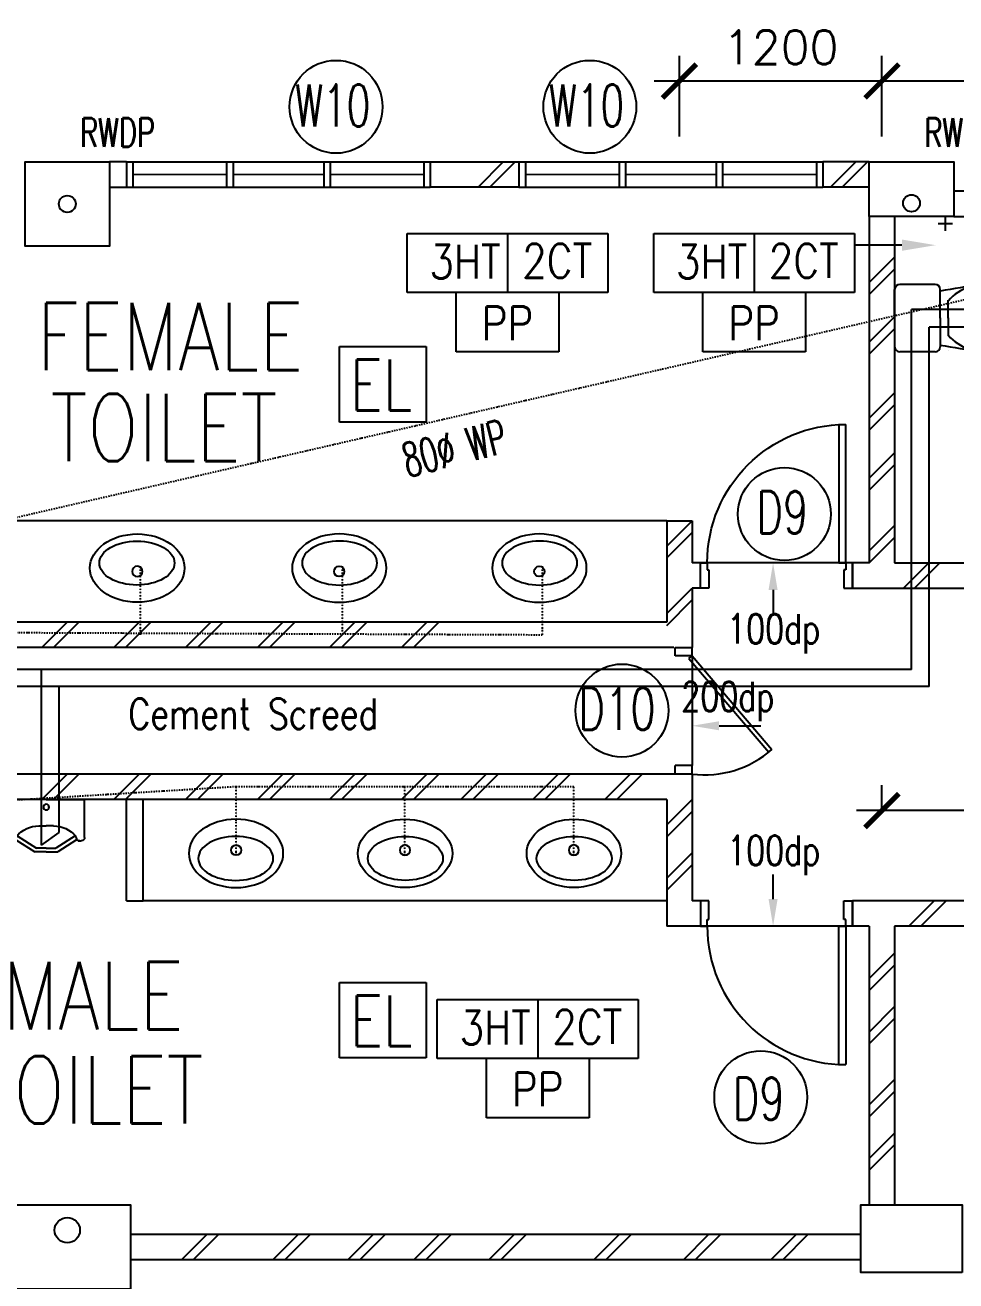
# Model space of a CAD drawing. Extents: x 2332957 to 2465864, y -1012926 to -914299.
# Drawn here: x 2405533 to 2411046, y -945112 to -937679 of the extents above; entities that cross this region are included whole.
import ezdxf
from ezdxf.enums import TextEntityAlignment as Align

# ---------------------------------------------------------------- set-up
doc = ezdxf.new("R2010")
doc.units = 0
doc.header["$LTSCALE"] = 15
doc.header["$MEASUREMENT"] = 0
doc.header["$PDMODE"] = 34
for name, pattern in [('DASHDOT', [1, 0.5, -0.25, 0, -0.25]), ('DIVIDE', [1.25, 0.5, -0.25, 0, -0.25, 0, -0.25]), ('HIDDEN', [0.375, 0.25, -0.125])]:
    doc.linetypes.add(name, pattern=pattern)
doc.layers.get('0').update_dxf_attribs({"linetype": 'CONTINUOUS'})
doc.layers.get('DEFPOINTS').update_dxf_attribs({"linetype": 'CONTINUOUS'})
for name, color, linetype in [('-EL & K', 10, 'CONTINUOUS'), ('COL', 3, 'CONTINUOUS'), ('DIM', 7, 'CONTINUOUS'), ('DOOR', 5, 'CONTINUOUS'), ('DR', 7, 'CONTINUOUS'), ('DR-T', 7, 'CONTINUOUS'), ('H', 1, 'CONTINUOUS'), ('LEG-T', 7, 'CONTINUOUS'), ('LINE', 7, 'CONTINUOUS'), ('partition', 7, 'CONTINUOUS'), ('RWDP', 145, 'CONTINUOUS'), ('SANI', 7, 'CONTINUOUS'), ('SP', 220, 'CONTINUOUS'), ('T50', 4, 'CONTINUOUS'), ('TEX', 2, 'CONTINUOUS'), ('VP', 100, 'CONTINUOUS'), ('WALL', 2, 'CONTINUOUS'), ('WIN', 5, 'CONTINUOUS'), ('WIN-T', 7, 'CONTINUOUS'), ('WP', 50, 'DIVIDE')]:
    doc.layers.add(name, color=color, linetype=linetype)
doc.styles.add('125', font='romans.shx', dxfattribs={"width": 0.9, "height": 225})
doc.styles.add('DIMTEXT', font='romans.shx', dxfattribs={"width": 0.8, "height": 400})
doc.styles.add('E', font='ROMANS.SHX', dxfattribs={"width": 0.9})
doc.styles.add('ROMANS', font='romans')
doc.styles.get("Standard").update_dxf_attribs({"font": 'ROMANS.SHX'})
doc.dimstyles.new('STANDARD$0', dxfattribs={"dimscale": 0, "dimtxt": 8, "dimasz": 6, "dimexe": 1, "dimexo": 1, "dimgap": 3, "dimtad": 1, "dimdec": 0, "dimlfac": -1, "dimrnd": 1, "dimzin": 0, "dimdsep": 46, "dimtxsty": 'Standard', "dimcen": 0, "dimclrd": 5, "dimclre": 250, "dimadec": 0, "dimazin": 0, "dimtfac": 1, "dimtdec": 4, "dimtofl": 0, "dimtmove": 0, "dimatfit": 3, "dimfxl": 1, "dimtolj": 1, "dimtzin": 0, "dimarcsym": 0})

# ---------------------------------------------------------------- blocks, each defined once
blk = doc.blocks.new('DR-900-B')
at = {"layer": 'DR'}
for p, q in [((0, 900), (-150, 900)), ((-150, 900), (-150, 860)), ((0, 850), (0, 900)), ((-150, 860), (-110, 860)), ((-110, 860), (-110, 850)), ((-110, 850), (0, 850)), ((-969, 80), (-150, 80)), ((-150, 80), (-150, 40)), ((-150, 40), (-970, 40)), ((-150, 40), (-110, 40)), ((-150, 0), (-150, 40)), ((0, 0), (-150, 0)), ((-110, 50), (0, 50)), ((-110, 40), (-110, 50)), ((0, 50), (0, 0))]:
    blk.add_line(p, q, dxfattribs=at)
blk.add_arc((-150, 40), 820, 90, 180, dxfattribs=at)
blk = doc.blocks.new('ELLIPSE')
blk.add_circle((0.5, 0.5), 0.5)
blk = doc.blocks.new('BASIN-01')
blk.add_circle((0, 0), 30.3)
for p, xscale, yscale, zscale in [((279.3, -221.4), -559.6811780125836, 404.3346891934725, 559.6811780125837), ((220.2, -179.2), -444.6356025322193, 259.9294430529471, 444.6356025322195)]:
    blk.add_blockref('ELLIPSE', p, dxfattribs=dict(xscale=xscale, yscale=yscale, zscale=zscale))
blk = doc.blocks.new('UR')
at = {"color": 7}
for p, q in [((0, 156.9), (-227.5, 156.9)), ((-227.5, -68.1), (-227.5, 156.9)), ((0, 156.9), (227.5, 156.9)), ((227.5, -68.1), (227.5, 156.9)), ((-43.1, 0), (0, 0)), ((43.1, 0), (0, 0)), ((-172.5, -58.9), (-57.8, -131)), ((172.5, -58.9), (57.8, -131)), ((-190.2, -88.1), (-207.5, -88.1)), ((-179.1, -82.6), (-68.2, -152.4)), ((0, -131), (-57.8, -131)), ((0, -131), (57.8, -131)), ((179.1, -82.6), (68.2, -152.4)), ((190.2, -88.1), (207.5, -88.1)), ((0, -153.1), (-68.2, -153.1)), ((0, -153.1), (68.2, -153.1))]:
    blk.add_line(p, q, dxfattribs=at)
blk.add_circle((-0.5, 111.2), 16.9, dxfattribs=at)
for centre, radius, start, end in [((-42.5, -174.3), 174.5, 90.22098, 139.26228), ((42.5, -174.3), 174.5, 40.73772, 89.77902), ((-207.5, -68.1), 20, 180, 270), ((-114.5, -86.1), 64.8, 158.20448, 175.53503), ((114.5, -86.1), 64.8, 4.46497, 21.79552), ((207.5, -68.1), 20, 270, 0), ((-193.6, -69.9), 18.3, 252.6976, 328.52014), ((193.6, -69.9), 18.3, 211.47986, 287.3024)]:
    blk.add_arc(centre, radius, start, end, dxfattribs=at)
blk = doc.blocks.new('_ARCHTICK')
at = {"color": 0, "linetype": 'ByBlock', "const_width": 0.15}
blk.add_lwpolyline([(-0.5, -0.5), (0.5, 0.5)], dxfattribs=at)
blk = doc.blocks.new('*D305')
at = {"layer": 'DEFPOINTS', "color": 0, "transparency": 16777216}
for p in [(2409407.9, -938010), (2409407.9, -938487.5), (2410607.9, -938487.5)]:
    blk.add_point(p, dxfattribs=at)
at = {"layer": 'DIM', "color": 7, "lineweight": -2, "transparency": 16777216}
for p, q in [((2409407.9, -938337.5), (2409407.9, -937860)), ((2410607.9, -938337.5), (2410607.9, -937860)), ((2410757.9, -938010), (2409257.9, -938010))]:
    blk.add_line(p, q, dxfattribs=at)
at = {"layer": 'DIM', "color": 7, "lineweight": -2, "transparency": 16777216, "xscale": 200, "yscale": 200, "zscale": 200, "rotation": 180}
blk.add_blockref('_ARCHTICK', (2409407.9, -938010), dxfattribs=at)
at = {"layer": 'DIM', "color": 7, "lineweight": -2, "transparency": 16777216, "xscale": 200, "yscale": 200, "zscale": 200}
blk.add_blockref('_ARCHTICK', (2410607.9, -938010), dxfattribs=at)
at = {"layer": 'DIM', "color": 7, "transparency": 16777216, "insert": (2410007.9, -937810), "char_height": 200, "attachment_point": 5, "style": 'ROMANS'}
blk.add_mtext('\\A1;1200', dxfattribs=at)
blk = doc.blocks.new('WC-CAP-P')
for p, q in [((-84.1, 0), (-254.1, 0)), ((-85, 0), (85, 0)), ((-284.1, -240), (-284.1, -30)), ((115, -240), (115, -30)), ((-84.1, -270), (-254.1, -270)), ((-85, -270), (85, -270)), ((-274.1, -317.5), (-274.1, -317.5)), ((-84.1, -317.5), (-189.6, -317.5)), ((-85, -317.5), (20.5, -317.5)), ((105, -317.5), (105, -317.5))]:
    blk.add_line(p, q)
for centre, radius, start, end in [((-254.1, -30), 30, 90, 180), ((85, -30), 30, 0, 90), ((-254.1, -240), 30, 180, 270), ((23685.1, -4344.3), 24273.9, 170.33681, 170.89893), ((-23854.2, -4344.3), 24273.9, 9.10107, 9.66319), ((85, -240), 30, 270, 0), ((10.3, -540), 296.7, 131.76878, 188.34412), ((-179.4, -540), 296.7, 351.65588, 48.23122), ((-85.8, -584.8), 197.4, 179.51694, 271.02679), ((-83.3, -584.8), 197.4, 268.97321, 0.48306)]:
    blk.add_arc(centre, radius, start, end)
blk = doc.blocks.new('*D307')
at = {"layer": 'DEFPOINTS', "color": 0, "transparency": 16777216}
for p in [(2410607.9, -938010), (2410607.9, -938487.5), (2413107.9, -938487.5)]:
    blk.add_point(p, dxfattribs=at)
at = {"layer": 'DIM', "color": 7, "lineweight": -2, "transparency": 16777216}
for p, q in [((2410607.9, -938337.5), (2410607.9, -937860)), ((2413107.9, -938337.5), (2413107.9, -937860)), ((2413257.9, -938010), (2410457.9, -938010))]:
    blk.add_line(p, q, dxfattribs=at)
at = {"layer": 'DIM', "color": 7, "lineweight": -2, "transparency": 16777216, "xscale": 200, "yscale": 200, "zscale": 200, "rotation": 180}
blk.add_blockref('_ARCHTICK', (2410607.9, -938010), dxfattribs=at)
at = {"layer": 'DIM', "color": 7, "lineweight": -2, "transparency": 16777216, "xscale": 200, "yscale": 200, "zscale": 200}
blk.add_blockref('_ARCHTICK', (2413107.9, -938010), dxfattribs=at)
at = {"layer": 'DIM', "color": 7, "transparency": 16777216, "insert": (2411857.9, -937810), "char_height": 200, "attachment_point": 5, "style": 'ROMANS'}
blk.add_mtext('\\A1;2500', dxfattribs=at)
blk = doc.blocks.new('*D309')
at = {"layer": 'DEFPOINTS', "color": 0, "transparency": 16777216}
for p in [(2410607.9, -942328.5), (2410607.9, -942481.4), (2412457.9, -942481.4)]:
    blk.add_point(p, dxfattribs=at)
at = {"layer": 'DIM', "color": 7, "lineweight": -2, "transparency": 16777216}
for p, q in [((2410607.9, -942331.4), (2410607.9, -942178.5)), ((2412457.9, -942331.4), (2412457.9, -942178.5)), ((2412607.9, -942328.5), (2410457.9, -942328.5))]:
    blk.add_line(p, q, dxfattribs=at)
at = {"layer": 'DIM', "color": 7, "lineweight": -2, "transparency": 16777216, "xscale": 200, "yscale": 200, "zscale": 200, "rotation": 180}
blk.add_blockref('_ARCHTICK', (2410607.9, -942328.5), dxfattribs=at)
at = {"layer": 'DIM', "color": 7, "lineweight": -2, "transparency": 16777216, "xscale": 200, "yscale": 200, "zscale": 200}
blk.add_blockref('_ARCHTICK', (2412457.9, -942328.5), dxfattribs=at)
at = {"layer": 'DIM', "color": 7, "transparency": 16777216, "insert": (2411532.9, -942128.5), "char_height": 200, "attachment_point": 5, "style": 'ROMANS'}
blk.add_mtext('\\A1;1850', dxfattribs=at)

msp = doc.modelspace()

# ---------------------------------------------------------------- linework, layer by layer
at = {"layer": '-EL & K', "color": 0, "linetype": 'HIDDEN'}
for points in [[(2407395.1, -939582.1), (2407909, -939582.1), (2407909, -940029.2), (2407395.1, -940029.2)], [(2407395.1, -943345.7), (2407909, -943345.7), (2407909, -943792.8), (2407395.1, -943792.8)]]:
    msp.add_lwpolyline(points, close=True, dxfattribs=at)
at = {"layer": 'COL', "color": 0}
msp.add_line((2411032.9, -938812.5), (2410532.9, -938812.5), dxfattribs=at)
for points in [[(2406032.9, -938487.5), (2406032.9, -938987.5), (2405532.9, -938987.5), (2405532.9, -938487.5)], [(2406157.9, -945162.5), (2405407.9, -945162.5), (2405407.9, -944662.5), (2406157.9, -944662.5)], [(2411082.9, -945062.5), (2410482.9, -945062.5), (2410482.9, -944662.5), (2411082.9, -944662.5)]]:
    msp.add_lwpolyline(points, close=True, dxfattribs=at)
msp.add_lwpolyline([(2410532.9, -938812.5), (2410532.9, -938487.5), (2411032.9, -938487.5), (2411032.9, -938812.5)], dxfattribs=at)
at = {"layer": 'DOOR', "color": 0}
for p, q in [((2409382.9, -941412.5), (2409382.9, -941362.5)), ((2409382.9, -941362.5), (2409482.9, -941362.5)), ((2409482.9, -941412.5), (2409482.9, -941362.5)), ((2409482.9, -941412.5), (2409382.9, -941412.5)), ((2409463.6, -941428.3), (2409482.9, -941412.5)), ((2409463.6, -941428.3), (2409937.2, -941983.5)), ((2409482.9, -941412.5), (2409956, -941967)), ((2409483.3, -941412.5), (2409483.3, -942062.5)), ((2409483.3, -942062.5), (2409383.3, -942062.5)), ((2409383.3, -942112.5), (2409383.3, -942062.5)), ((2409483.3, -942112.5), (2409483.3, -942062.5))]:
    msp.add_line(p, q, dxfattribs=at)
msp.add_arc((2409557.5, -941513.1), 603.9, 262.93953, 311.27829, dxfattribs=at)
at = {"layer": 'DR', "color": 0, "linetype": 'Continuous', "ltscale": 10000}
for p, q in [((2410432.9, -940862.5), (2409532.9, -940862.5)), ((2410432.9, -943012.5), (2409532.9, -943012.5))]:
    msp.add_line(p, q, dxfattribs=at)
at = {"layer": 'DR-T', "color": 0, "linetype": 'Continuous'}
for centre in [(2410030.1, -940573.3), (2409067.7, -941736.3), (2409890.1, -944025.9)]:
    msp.add_circle(centre, 275, dxfattribs=at)
at = {"layer": 'H', "color": 0}
for p, q in [((2408215.3, -938637.5), (2408365.3, -938487.5)), ((2408286, -938637.5), (2408436, -938487.5)), ((2410302.3, -938637.5), (2410452.3, -938487.5)), ((2410373, -938637.5), (2410523, -938487.5)), ((2410532.9, -939201.9), (2410682.9, -939051.9)), ((2410532.9, -939272.6), (2410682.9, -939122.6)), ((2410532.9, -939555.7), (2410682.9, -939405.7)), ((2410532.9, -939626.4), (2410682.9, -939476.4)), ((2410532.9, -940006.5), (2410682.9, -939856.5)), ((2410532.9, -940077.2), (2410682.9, -939927.2)), ((2410532.9, -940360.3), (2410682.9, -940210.3)), ((2410532.9, -940431), (2410682.9, -940281)), ((2409332.9, -940762.5), (2409482.9, -940612.5)), ((2410532.9, -940791.6), (2410682.9, -940641.6)), ((2409332.9, -940833.2), (2409482.9, -940683.2)), ((2410532.9, -940862.3), (2410682.9, -940712.3)), ((2410735.3, -941012.5), (2410885.3, -940862.5)), ((2410799.9, -941012.5), (2410949.9, -940862.5)), ((2409332.9, -941161.2), (2409482.9, -941011.2)), ((2409332.9, -941231.9), (2409482.9, -941081.9)), ((2405631.4, -941362.5), (2405781.4, -941212.5)), ((2405702.1, -941362.5), (2405852.1, -941212.5)), ((2406057.6, -941362.5), (2406207.6, -941212.5)), ((2406128.3, -941362.5), (2406278.3, -941212.5)), ((2406483.8, -941362.5), (2406633.8, -941212.5)), ((2406554.5, -941362.5), (2406704.5, -941212.5)), ((2406910.1, -941362.5), (2407060.1, -941212.5)), ((2406980.8, -941362.5), (2407130.8, -941212.5)), ((2407336.3, -941362.5), (2407486.3, -941212.5)), ((2407407, -941362.5), (2407557, -941212.5)), ((2407762.5, -941362.5), (2407912.5, -941212.5)), ((2407833.3, -941362.5), (2407983.3, -941212.5)), ((2405631.4, -942262.5), (2405781.4, -942112.5)), ((2405702.1, -942262.5), (2405852.1, -942112.5)), ((2406057.6, -942262.5), (2406207.6, -942112.5)), ((2406128.3, -942262.5), (2406278.3, -942112.5)), ((2406483.8, -942262.5), (2406633.8, -942112.5)), ((2406554.5, -942262.5), (2406704.5, -942112.5)), ((2406910.1, -942262.5), (2407060.1, -942112.5)), ((2406980.8, -942262.5), (2407130.8, -942112.5)), ((2407336.3, -942262.5), (2407486.3, -942112.5)), ((2407407, -942262.5), (2407557, -942112.5)), ((2407762.5, -942262.5), (2407912.5, -942112.5)), ((2407833.3, -942262.5), (2407983.3, -942112.5)), ((2408114, -942262.5), (2408264, -942112.5)), ((2408184.7, -942262.5), (2408334.7, -942112.5)), ((2408540.2, -942262.5), (2408690.2, -942112.5)), ((2408610.9, -942262.5), (2408760.9, -942112.5)), ((2408966.4, -942262.5), (2409116.4, -942112.5)), ((2409037.1, -942262.5), (2409187.1, -942112.5)), ((2409332.9, -942412.5), (2409482.9, -942262.5)), ((2409332.9, -942483.2), (2409482.9, -942333.2)), ((2409332.9, -942729), (2409482.9, -942579)), ((2409332.9, -942799.7), (2409482.9, -942649.7)), ((2410767.4, -943012.5), (2410917.4, -942862.5)), ((2410838.1, -943012.5), (2410988.1, -942862.5)), ((2410532.9, -943322.7), (2410682.9, -943172.7)), ((2410532.9, -943393.5), (2410682.9, -943243.5)), ((2410532.9, -943639.2), (2410682.9, -943489.2)), ((2410532.9, -943709.9), (2410682.9, -943559.9)), ((2410532.9, -944070.7), (2410682.9, -943920.7)), ((2410532.9, -944141.4), (2410682.9, -943991.4)), ((2410532.9, -944387.2), (2410682.9, -944237.2)), ((2410532.9, -944457.9), (2410682.9, -944307.9)), ((2406458.4, -944987.5), (2406608.4, -944837.5)), ((2406529.1, -944987.5), (2406679.1, -944837.5)), ((2407001, -944987.5), (2407151, -944837.5)), ((2407071.7, -944987.5), (2407221.7, -944837.5)), ((2407445.1, -944987.5), (2407595.1, -944837.5)), ((2407515.8, -944987.5), (2407665.8, -944837.5)), ((2407835, -944987.5), (2407985, -944837.5)), ((2407905.7, -944987.5), (2408055.7, -944837.5)), ((2408279.1, -944987.5), (2408429.1, -944837.5)), ((2408349.8, -944987.5), (2408499.8, -944837.5)), ((2408901.9, -944987.5), (2409051.9, -944837.5)), ((2408972.6, -944987.5), (2409122.6, -944837.5)), ((2409431.4, -944987.5), (2409581.4, -944837.5)), ((2409502.1, -944987.5), (2409652.1, -944837.5)), ((2409949, -944987.5), (2410099, -944837.5)), ((2410019.7, -944987.5), (2410169.7, -944837.5))]:
    msp.add_line(p, q, dxfattribs=at)
at = {"layer": 'LEG-T', "color": 0}
for p, q in [((2407795.4, -938912.1), (2408985.2, -938912.1)), ((2407795.4, -939262.5), (2407795.4, -938912.1)), ((2408390.3, -938912.1), (2408390.3, -939262.5)), ((2408985.2, -938912.1), (2408985.2, -939262.5)), ((2409255.9, -938912.1), (2410445.7, -938912.1)), ((2409255.9, -939262.5), (2409255.9, -938912.1)), ((2409850.8, -938912.1), (2409850.8, -939262.5)), ((2410445.7, -938912.1), (2410445.7, -939262.5)), ((2408985.2, -939262.5), (2407795.4, -939262.5)), ((2408086.3, -939612.9), (2408086.3, -939262.5)), ((2408694.3, -939262.5), (2408694.3, -939612.9)), ((2410445.7, -939262.5), (2409255.9, -939262.5)), ((2409546.8, -939612.9), (2409546.8, -939262.5)), ((2410154.8, -939262.5), (2410154.8, -939612.9)), ((2408694.3, -939612.9), (2408086.3, -939612.9)), ((2410154.8, -939612.9), (2409546.8, -939612.9)), ((2407974.1, -943446.2), (2409163.9, -943446.2)), ((2407974.1, -943796.6), (2407974.1, -943446.2)), ((2408569, -943446.2), (2408569, -943796.6)), ((2409163.9, -943446.2), (2409163.9, -943796.6)), ((2409163.9, -943796.6), (2407974.1, -943796.6)), ((2408265, -944147), (2408265, -943796.6)), ((2408873, -943796.6), (2408873, -944147)), ((2408873, -944147), (2408265, -944147))]:
    msp.add_line(p, q, dxfattribs=at)
at = {"layer": 'LINE', "color": 0, "linetype": 'Continuous'}
msp.add_line((2410725.9, -938981.5), (2410445.7, -938981.5), dxfattribs=at)
msp.add_solid([(2410725.9, -938948.2), (2410725.9, -939014.9), (2410925.9, -938981.5)], dxfattribs=at)
at = {"layer": 'partition', "color": 0}
for p, q in [((2409332.9, -940612.5), (2404257.9, -940612.5)), ((2409332.9, -942862.5), (2406232.9, -942862.5))]:
    msp.add_line(p, q, dxfattribs=at)
at = {"layer": 'RWDP', "color": 0, "linetype": 'Continuous'}
for centre, radius in [((2405782.9, -938737.5), 50), ((2410782.9, -938733.4), 50), ((2405782.9, -944812.5), 75)]:
    msp.add_circle(centre, radius, dxfattribs=at)
at = {"layer": 'SANI', "color": 0}
for p, q in [((2409962.9, -941022.5), (2409962.9, -941168.8)), ((2409643.3, -941826.4), (2409890.9, -941826.4)), ((2409962.9, -942852.5), (2409962.9, -942706.2))]:
    msp.add_line(p, q, dxfattribs=at)
for points in [[(2409936.3, -941022.5), (2409989.6, -941022.5), (2409962.9, -940862.5)], [(2409643.3, -941799.8), (2409643.3, -941853.1), (2409483.3, -941826.4)], [(2409936.3, -942852.5), (2409989.6, -942852.5), (2409962.9, -943012.5)]]:
    msp.add_solid(points, dxfattribs=at)
at = {"layer": 'SP', "color": 0, "linetype": 'HIDDEN'}
msp.add_line((2411127.6, -939362.1), (2410782.3, -939362.1), dxfattribs=at)
at = {"layer": 'SP', "color": 0, "linetype": 'Continuous'}
msp.add_line((2410782.3, -941494.1), (2410782.3, -939362.1), dxfattribs=at)
at = {"layer": 'SP', "color": 0}
for p, q in [((2410782.3, -941494.1), (2400030.6, -941494.1)), ((2405630.1, -942534), (2405630.1, -941494.1))]:
    msp.add_line(p, q, dxfattribs=at)
at = {"layer": 'VP', "color": 0}
for p, q in [((2411202.5, -939467.3), (2410887.4, -939467.3)), ((2405630.1, -942534), (2405735.2, -942459.1))]:
    msp.add_line(p, q, dxfattribs=at)
at = {"layer": 'VP', "color": 0, "linetype": 'HIDDEN'}
for p, q in [((2410887.4, -941594.1), (2410887.4, -939467.3)), ((2410887.4, -941594.1), (2400026.9, -941594.1)), ((2405735.2, -942459.1), (2405735.2, -941594.1))]:
    msp.add_line(p, q, dxfattribs=at)
at = {"layer": 'WALL', "color": 0}
for p, q in [((2406132.9, -938487.5), (2406032.9, -938487.5)), ((2406132.9, -938487.5), (2406132.9, -938637.5)), ((2407932.9, -938487.5), (2408457.9, -938487.5)), ((2407932.9, -938487.5), (2407932.9, -938637.5)), ((2408457.9, -938487.5), (2408457.9, -938637.5)), ((2410257.9, -938487.5), (2410257.9, -938637.5)), ((2410532.9, -938487.5), (2410257.9, -938487.5)), ((2406032.9, -938637.5), (2406132.9, -938637.5)), ((2408457.9, -938637.5), (2407932.9, -938637.5)), ((2410532.9, -938637.5), (2410257.9, -938637.5)), ((2411132.9, -938662.5), (2411032.9, -938662.5)), ((2410532.9, -938812.5), (2410532.9, -940862.5)), ((2410682.9, -938812.5), (2410682.9, -940862.5)), ((2411025.7, -938854.3), (2410940.2, -938854.3)), ((2410982.9, -938812.9), (2410982.9, -938895.7)), ((2411032.9, -938812.5), (2411132.9, -938812.5)), ((2409332.9, -940612.5), (2409332.9, -941212.5)), ((2409332.9, -940612.5), (2409482.9, -940612.5)), ((2409482.9, -940612.5), (2409482.9, -940862.5)), ((2409532.9, -940862.5), (2409482.9, -940862.5)), ((2410532.9, -940862.5), (2410432.9, -940862.5)), ((2410432.9, -940862.5), (2410432.9, -941012.5)), ((2410682.9, -940862.5), (2412032.9, -940862.5)), ((2409532.9, -941012.5), (2409482.9, -941012.5)), ((2409482.9, -941012.5), (2409482.9, -941362.5)), ((2410432.9, -941012.5), (2412032.9, -941012.5)), ((2409332.9, -941212.5), (2399857.9, -941212.5)), ((2409374.6, -941362.5), (2399707.9, -941362.5)), ((2409482.9, -942112.5), (2399707.9, -942112.5)), ((2409482.9, -942112.5), (2409482.9, -942862.5)), ((2409332.9, -942262.5), (2404257.9, -942262.5)), ((2406132.9, -942862.5), (2406132.9, -942262.5)), ((2406232.9, -942862.5), (2406232.9, -942262.5)), ((2409332.9, -942262.5), (2409332.9, -943012.5)), ((2406132.9, -942862.5), (2406232.9, -942862.5)), ((2409532.9, -942862.5), (2409482.9, -942862.5)), ((2410432.9, -943012.5), (2410432.9, -942862.5)), ((2412245.4, -942862.5), (2410432.9, -942862.5)), ((2409532.9, -943012.5), (2409332.9, -943012.5)), ((2410532.9, -943012.5), (2410432.9, -943012.5)), ((2410532.9, -943012.5), (2410532.9, -944662.5)), ((2410682.9, -943012.5), (2410682.9, -944662.5)), ((2412245.4, -943012.5), (2410682.9, -943012.5)), ((2410482.9, -944837.5), (2406157.9, -944837.5)), ((2410482.9, -944987.5), (2406157.9, -944987.5))]:
    msp.add_line(p, q, dxfattribs=at)
at = {"layer": 'WIN', "color": 0}
for p, q in [((2406132.9, -938487.5), (2407932.9, -938487.5)), ((2406170.9, -938487.5), (2406170.9, -938637.5)), ((2406726.6, -938487.5), (2406726.6, -938637.5)), ((2406764.6, -938487.5), (2406764.6, -938637.5)), ((2407301.3, -938487.5), (2407301.3, -938637.5)), ((2407339.3, -938487.5), (2407339.3, -938637.5)), ((2407894.9, -938487.5), (2407894.9, -938637.5)), ((2408457.9, -938487.5), (2410257.9, -938487.5)), ((2408495.9, -938487.5), (2408495.9, -938637.5)), ((2409051.6, -938487.5), (2409051.6, -938637.5)), ((2409089.6, -938487.5), (2409089.6, -938637.5)), ((2409626.3, -938487.5), (2409626.3, -938637.5)), ((2409664.3, -938487.5), (2409664.3, -938637.5)), ((2410219.9, -938487.5), (2410219.9, -938637.5)), ((2406132.9, -938637.5), (2407932.9, -938637.5)), ((2408457.9, -938637.5), (2410257.9, -938637.5))]:
    msp.add_line(p, q, dxfattribs=at)
at = {"layer": 'WIN', "color": 0, "const_width": 10, "flags": 128}
for points in [[(2406170.9, -938562.5), (2406726.6, -938562.5)], [(2406764.6, -938562.5), (2407301.3, -938562.5)], [(2407339.3, -938562.5), (2407894.9, -938562.5)], [(2408495.9, -938562.5), (2409051.6, -938562.5)], [(2409089.6, -938562.5), (2409626.3, -938562.5)], [(2409664.3, -938562.5), (2410219.9, -938562.5)]]:
    msp.add_lwpolyline(points, dxfattribs=at)
at = {"layer": 'WIN-T', "color": 0, "linetype": 'Continuous'}
for centre in [(2407374.5, -938162.3, 0), (2408877.6, -938162.3, 0)]:
    msp.add_circle(centre, 275, dxfattribs=at)
at = {"layer": 'WP', "color": 0, "linetype": 'DASHDOT'}
for p, q in [((2412581.4, -938964.7), (2403271, -941101.3)), ((2405010.3, -941272.7), (2408595.4, -941287.5)), ((2406782.9, -942187.5), (2403317, -942398.7)), ((2408782.9, -942187.5), (2406782.9, -942187.5))]:
    msp.add_line(p, q, dxfattribs=at)
at = {"layer": 'WP', "color": 0}
for p, q in [((2406214.5, -940882.2), (2406214.5, -941287.5)), ((2407410.3, -940882.2), (2407410.3, -941287.5)), ((2408595.4, -940882.2), (2408595.4, -941287.5)), ((2406782.9, -942592.8), (2406782.9, -942187.5)), ((2407782.9, -942592.8), (2407782.9, -942187.5)), ((2408782.9, -942592.8), (2408782.9, -942187.5))]:
    msp.add_line(p, q, dxfattribs=at)

# ---------------------------------------------------------------- block references
at = {"layer": 'SANI', "color": 0}
for name, p, rotation in [('WC-CAP-P', (2410682.9, -939328.4), 90), ('BASIN-01', (2407393.3, -940912.5), 180), ('BASIN-01', (2408578.4, -940912.5), 180)]:
    msp.add_blockref(name, p, dxfattribs=dict(at, rotation=rotation))
at = {"layer": 'SANI', "color": 0, "xscale": -1, "rotation": 180}
msp.add_blockref('BASIN-01', (2406197.5, -940912.5), dxfattribs=at)
at = {"layer": 'SANI', "color": 0}
msp.add_blockref('BASIN-01', (2406782.9, -942562.5), dxfattribs=at)
at = {"layer": 'SANI', "color": 0, "xscale": -1}
for p in [(2407782.9, -942562.5), (2408782.9, -942562.5)]:
    msp.add_blockref('BASIN-01', p, dxfattribs=at)
at = {"layer": 'WALL', "color": 0, "linetype": 'Continuous', "xscale": -1, "rotation": 90}
msp.add_blockref('DR-900-B', (2410432.9, -941012.5), dxfattribs=at)
at = {"layer": 'WALL', "color": 0, "xscale": -1}
msp.add_blockref('UR', (2405657.9, -942419.3), dxfattribs=at)
at = {"layer": 'WALL', "color": 0, "linetype": 'Continuous', "rotation": 90}
msp.add_blockref('DR-900-B', (2410432.9, -942862.5), dxfattribs=at)

# ---------------------------------------------------------------- texts
at = {"layer": '-EL & K', "color": 0, "linetype": 'HIDDEN', "style": 'E', "width": 0.8}
for p in [(2407455.6, -939959.2), (2407456.6, -943722.8)]:
    msp.add_text('EL', height=300, dxfattribs=at).set_placement(p)
at = {"layer": 'DR-T', "color": 0, "style": 'ROMANS', "width": 0.7}
for s, p in [('D9', (2409864.2, -940687.6)), ('D10', (2408809.6, -941851.1)), ('D9', (2409724.2, -944158.6))]:
    msp.add_text(s, height=250, dxfattribs=at).set_placement(p)
at = {"layer": 'LEG-T', "color": 0, "style": 'ROMANS', "width": 0.85}
for s, p in [('3HT', (2408138.5, -939079.3, 1244)), ('2CT', (2408684.2, -939074.4, 1244)), ('3HT', (2409599, -939079.3, 1244)), ('2CT', (2410144.7, -939074.4, 1244)), ('PP', (2408389.9, -939444, 1244)), ('PP', (2409850.4, -939444, 1244)), ('3HT', (2408317.2, -943613.4, 1244)), ('2CT', (2408862.9, -943608.6, 1244)), ('PP', (2408568.6, -943978.1, 1244))]:
    msp.add_text(s, height=200, dxfattribs=at).set_placement(p, align=Align.MIDDLE)
at = {"layer": 'RWDP', "color": 0, "style": 'ROMANS', "width": 0.7}
for p in [(2405859, -938398.8), (2410859, -938398.8)]:
    msp.add_text('RWDP', height=170, dxfattribs=at).set_placement(p)
at = {"layer": 'T50', "color": 0, "style": 'DIMTEXT', "width": 0.8}
for s, p in [('FEMALE', (2406391.4, -939522, 3887.4)), ('TOILET', (2406355.2, -940060.8, 3887.4)), ('MALE', (2405935.2, -943424.5, 3887.4)), ('TOILET', (2405917.1, -943981.4, 3887.4))]:
    msp.add_text(s, height=400, dxfattribs=at).set_placement(p, align=Align.MIDDLE)
at = {"layer": 'TEX', "color": 0, "ltscale": 0.5, "style": 'ROMANS', "width": 0.75}
for s, p in [('100dp', (2409691, -941340.1)), ('200dp', (2409419.3, -941740.6)), ('100dp', (2409691, -942651.6))]:
    msp.add_text(s, height=175, dxfattribs=at).set_placement(p)
at = {"layer": 'WALL', "color": 0, "style": 'ROMANS', "width": 0.8}
msp.add_text('Cement Screed', height=180, dxfattribs=at).set_placement((2406144.3, -941845.8))
at = {"layer": 'WIN-T', "color": 0, "style": 'ROMANS', "width": 0.65}
for p in [(2407131.4, -938279.7, 0), (2408634.5, -938279.7, 0)]:
    msp.add_text('W10', height=250, dxfattribs=at).set_placement(p)
at = {"layer": 'WP', "color": 0, "linetype": 'DASHDOT', "style": '125', "width": 0.6}
msp.add_text('80%%C WP ', height=200, rotation=14.02823, dxfattribs=at).set_placement((2407798.2, -940356.2))

# ---------------------------------------------------------------- dimensions: what is measured, and where the dimension line sits
at = {"layer": 'DIM', "color": 0}
for p1, p2, picture, middle in [((2410607.9, -938487.5), (2409407.9, -938487.5), '*D305', (2410007.9, -937810)), ((2413107.9, -938487.5), (2410607.9, -938487.5), '*D307', (2411857.9, -937810))]:
    dim = msp.add_aligned_dim(p1=p1, p2=p2, distance=-477.5, dimstyle='STANDARD$0', override={"dimscale": 100, "dimtxt": 2, "dimasz": 2, "dimexe": 1.5, "dimexo": 1.5, "dimgap": 1, "dimtxsty": 'ROMANS', "dimblk": 'ARCHTICK', "dimdle": 1.5, "dimclrd": 7, "dimclre": 7, "dimclrt": 7, "dimtdec": 0, "dimtmove": 2}, dxfattribs=at)
    dim.commit()
    dim.dimension.update_dxf_attribs({"geometry": picture, "text_midpoint": middle})
dim = msp.add_linear_dim(base=(2410607.9, -942328.5), p1=(2412457.9, -942481.4), p2=(2410607.9, -942481.4), dimstyle='STANDARD$0', override={"dimscale": 100, "dimtxt": 2, "dimasz": 2, "dimexe": 1.5, "dimexo": 1.5, "dimgap": 1, "dimtxsty": 'ROMANS', "dimblk": 'ARCHTICK', "dimdle": 1.5, "dimclrd": 7, "dimclre": 7, "dimclrt": 7, "dimtdec": 0, "dimtmove": 2}, dxfattribs=at)
dim.commit()
dim.dimension.update_dxf_attribs({"geometry": '*D309', "text_midpoint": (2411532.9, -942128.5)})

doc.saveas('drawing.dxf')
